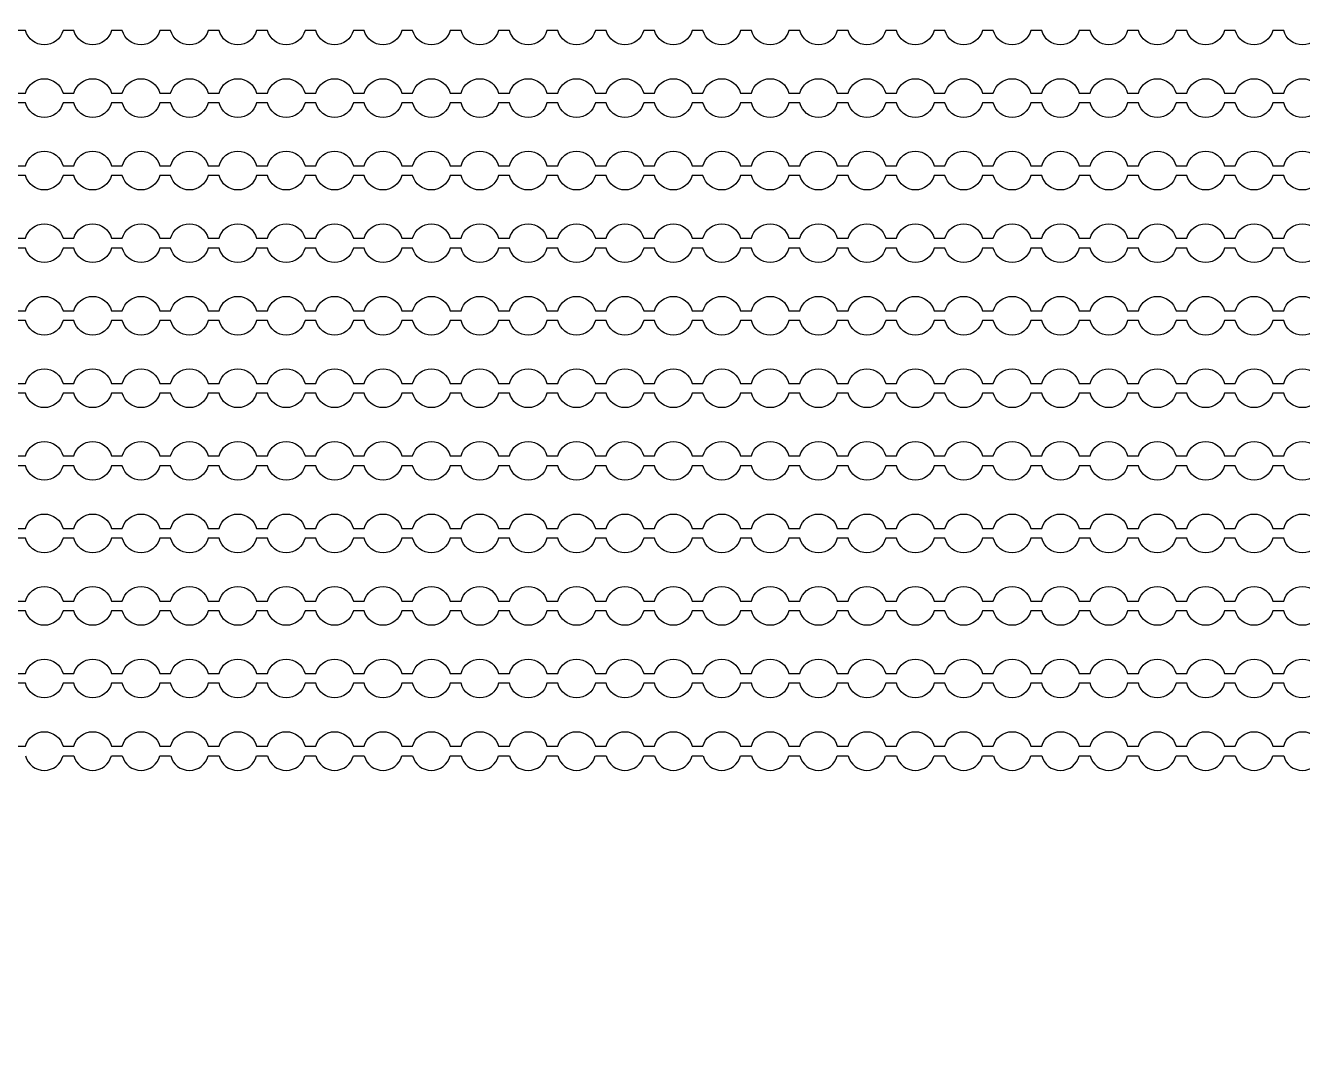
# Model space of a CAD drawing. Extents: x 4056 to 105656, y 4120 to 105720.
# Drawn here: x 65508 to 66827, y 44587 to 45659 of the extents above; entities that cross this region are included whole.
import ezdxf

# ---------------------------------------------------------------- set-up
doc = ezdxf.new("R2010")
doc.units = 13
doc.header["$MEASUREMENT"] = 0
doc.layers.add('Main Layer', color=7, linetype='Continuous', lineweight=0)

msp = doc.modelspace()

# ---------------------------------------------------------------- linework, layer by layer
for p, q in [((65546.5, 44903.9), (65557.7, 44903.9)), ((65596.5, 44903.9), (65607.7, 44903.9)), ((65646.5, 44903.9), (65657.7, 44903.9)), ((65696.5, 44903.9), (65707.7, 44903.9)), ((65746.5, 44903.9), (65757.7, 44903.9)), ((65796.5, 44903.9), (65807.7, 44903.9)), ((65846.5, 44903.9), (65857.7, 44903.9)), ((65896.5, 44903.9), (65907.7, 44903.9)), ((65946.5, 44903.9), (65957.7, 44903.9)), ((65996.5, 44903.9), (66007.7, 44903.9)), ((66046.5, 44903.9), (66057.7, 44903.9)), ((66096.5, 44903.9), (66107.7, 44903.9)), ((66146.5, 44903.9), (66157.7, 44903.9)), ((66196.5, 44903.9), (66207.7, 44903.9)), ((66246.5, 44903.9), (66257.7, 44903.9)), ((66296.5, 44903.9), (66307.7, 44903.9)), ((66346.5, 44903.9), (66357.7, 44903.9)), ((66396.5, 44903.9), (66407.7, 44903.9)), ((66446.5, 44903.9), (66457.7, 44903.9)), ((66496.5, 44903.9), (66507.7, 44903.9)), ((66546.5, 44903.9), (66557.7, 44903.9)), ((66596.5, 44903.9), (66607.7, 44903.9)), ((66646.5, 44903.9), (66657.7, 44903.9)), ((66696.5, 44903.9), (66707.7, 44903.9)), ((66746.5, 44903.9), (66757.7, 44903.9)), ((66796.5, 44903.9), (66807.7, 44903.9))]:
    msp.add_line(p, q)
for points in [[(66846.5, 45653.9, -0.774597), (66807.7, 45653.9), (66796.5, 45653.9, -0.774597), (66757.7, 45653.9), (66746.5, 45653.9, -0.774597), (66707.7, 45653.9), (66696.5, 45653.9, -0.774597), (66657.7, 45653.9), (66646.5, 45653.9, -0.774597), (66607.7, 45653.9), (66596.5, 45653.9, -0.774597), (66557.7, 45653.9), (66546.5, 45653.9, -0.774597), (66507.7, 45653.9), (66496.5, 45653.9, -0.774597), (66457.7, 45653.9), (66446.5, 45653.9, -0.774597), (66407.7, 45653.9), (66396.5, 45653.9, -0.774597), (66357.7, 45653.9), (66346.5, 45653.9, -0.774597), (66307.7, 45653.9), (66296.5, 45653.9, -0.774597), (66257.7, 45653.9), (66246.5, 45653.9, -0.774597), (66207.7, 45653.9), (66196.5, 45653.9, -0.774597), (66157.7, 45653.9), (66146.5, 45653.9, -0.774597), (66107.7, 45653.9), (66096.5, 45653.9, -0.774597), (66057.7, 45653.9), (66046.5, 45653.9, -0.774597), (66007.7, 45653.9), (65996.5, 45653.9, -0.774597), (65957.7, 45653.9), (65946.5, 45653.9, -0.774597), (65907.7, 45653.9), (65896.5, 45653.9, -0.774597), (65857.7, 45653.9), (65846.5, 45653.9, -0.774597), (65807.7, 45653.9), (65796.5, 45653.9, -0.774597), (65757.7, 45653.9), (65746.5, 45653.9, -0.774597), (65707.7, 45653.9), (65696.5, 45653.9, -0.774597), (65657.7, 45653.9), (65646.5, 45653.9, -0.774597), (65607.7, 45653.9), (65596.5, 45653.9, -0.774597), (65557.7, 45653.9), (65546.5, 45653.9, -0.774597), (65507.7, 45653.9), (65496.5, 45653.9, -0.774597)], [(65496.5, 45588.9), (65507.7, 45588.9, -0.774597), (65546.5, 45588.9), (65557.7, 45588.9, -0.774597), (65596.5, 45588.9), (65607.7, 45588.9, -0.774597), (65646.5, 45588.9), (65657.7, 45588.9, -0.774597), (65696.5, 45588.9), (65707.7, 45588.9, -0.774597), (65746.5, 45588.9), (65757.7, 45588.9, -0.774597), (65796.5, 45588.9), (65807.7, 45588.9, -0.774597), (65846.5, 45588.9), (65857.7, 45588.9, -0.774597), (65896.5, 45588.9), (65907.7, 45588.9, -0.774597), (65946.5, 45588.9), (65957.7, 45588.9, -0.774597), (65996.5, 45588.9), (66007.7, 45588.9, -0.774597), (66046.5, 45588.9), (66057.7, 45588.9, -0.774597), (66096.5, 45588.9), (66107.7, 45588.9, -0.774597), (66146.5, 45588.9), (66157.7, 45588.9, -0.774597), (66196.5, 45588.9), (66207.7, 45588.9, -0.774597), (66246.5, 45588.9), (66257.7, 45588.9, -0.774597), (66296.5, 45588.9), (66307.7, 45588.9, -0.774597), (66346.5, 45588.9), (66357.7, 45588.9, -0.774597), (66396.5, 45588.9), (66407.7, 45588.9, -0.774597), (66446.5, 45588.9), (66457.7, 45588.9, -0.774597), (66496.5, 45588.9), (66507.7, 45588.9, -0.774597), (66546.5, 45588.9), (66557.7, 45588.9, -0.774597), (66596.5, 45588.9), (66607.7, 45588.9, -0.774597), (66646.5, 45588.9), (66657.7, 45588.9, -0.774597), (66696.5, 45588.9), (66707.7, 45588.9, -0.774597), (66746.5, 45588.9), (66757.7, 45588.9, -0.774597), (66796.5, 45588.9), (66807.7, 45588.9, -0.774597), (66846.5, 45588.9)], [(66846.5, 45578.9, -0.774597), (66807.7, 45578.9), (66796.5, 45578.9, -0.774597), (66757.7, 45578.9), (66746.5, 45578.9, -0.774597), (66707.7, 45578.9), (66696.5, 45578.9, -0.774597), (66657.7, 45578.9), (66646.5, 45578.9, -0.774597), (66607.7, 45578.9), (66596.5, 45578.9, -0.774597), (66557.7, 45578.9), (66546.5, 45578.9, -0.774597), (66507.7, 45578.9), (66496.5, 45578.9, -0.774597), (66457.7, 45578.9), (66446.5, 45578.9, -0.774597), (66407.7, 45578.9), (66396.5, 45578.9, -0.774597), (66357.7, 45578.9), (66346.5, 45578.9, -0.774597), (66307.7, 45578.9), (66296.5, 45578.9, -0.774597), (66257.7, 45578.9), (66246.5, 45578.9, -0.774597), (66207.7, 45578.9), (66196.5, 45578.9, -0.774597), (66157.7, 45578.9), (66146.5, 45578.9, -0.774597), (66107.7, 45578.9), (66096.5, 45578.9, -0.774597), (66057.7, 45578.9), (66046.5, 45578.9, -0.774597), (66007.7, 45578.9), (65996.5, 45578.9, -0.774597), (65957.7, 45578.9), (65946.5, 45578.9, -0.774597), (65907.7, 45578.9), (65896.5, 45578.9, -0.774597), (65857.7, 45578.9), (65846.5, 45578.9, -0.774597), (65807.7, 45578.9), (65796.5, 45578.9, -0.774597), (65757.7, 45578.9), (65746.5, 45578.9, -0.774597), (65707.7, 45578.9), (65696.5, 45578.9, -0.774597), (65657.7, 45578.9), (65646.5, 45578.9, -0.774597), (65607.7, 45578.9), (65596.5, 45578.9, -0.774597), (65557.7, 45578.9), (65546.5, 45578.9, -0.774597), (65507.7, 45578.9), (65496.5, 45578.9, -0.774597)], [(65496.5, 45513.9), (65507.7, 45513.9, -0.774597), (65546.5, 45513.9), (65557.7, 45513.9, -0.774597), (65596.5, 45513.9), (65607.7, 45513.9, -0.774597), (65646.5, 45513.9), (65657.7, 45513.9, -0.774597), (65696.5, 45513.9), (65707.7, 45513.9, -0.774597), (65746.5, 45513.9), (65757.7, 45513.9, -0.774597), (65796.5, 45513.9), (65807.7, 45513.9, -0.774597), (65846.5, 45513.9), (65857.7, 45513.9, -0.774597), (65896.5, 45513.9), (65907.7, 45513.9, -0.774597), (65946.5, 45513.9), (65957.7, 45513.9, -0.774597), (65996.5, 45513.9), (66007.7, 45513.9, -0.774597), (66046.5, 45513.9), (66057.7, 45513.9, -0.774597), (66096.5, 45513.9), (66107.7, 45513.9, -0.774597), (66146.5, 45513.9), (66157.7, 45513.9, -0.774597), (66196.5, 45513.9), (66207.7, 45513.9, -0.774597), (66246.5, 45513.9), (66257.7, 45513.9, -0.774597), (66296.5, 45513.9), (66307.7, 45513.9, -0.774597), (66346.5, 45513.9), (66357.7, 45513.9, -0.774597), (66396.5, 45513.9), (66407.7, 45513.9, -0.774597), (66446.5, 45513.9), (66457.7, 45513.9, -0.774597), (66496.5, 45513.9), (66507.7, 45513.9, -0.774597), (66546.5, 45513.9), (66557.7, 45513.9, -0.774597), (66596.5, 45513.9), (66607.7, 45513.9, -0.774597), (66646.5, 45513.9), (66657.7, 45513.9, -0.774597), (66696.5, 45513.9), (66707.7, 45513.9, -0.774597), (66746.5, 45513.9), (66757.7, 45513.9, -0.774597), (66796.5, 45513.9), (66807.7, 45513.9, -0.774597), (66846.5, 45513.9)], [(66846.5, 45503.9, -0.774597), (66807.7, 45503.9), (66796.5, 45503.9, -0.774597), (66757.7, 45503.9), (66746.5, 45503.9, -0.774597), (66707.7, 45503.9), (66696.5, 45503.9, -0.774597), (66657.7, 45503.9), (66646.5, 45503.9, -0.774597), (66607.7, 45503.9), (66596.5, 45503.9, -0.774597), (66557.7, 45503.9), (66546.5, 45503.9, -0.774597), (66507.7, 45503.9), (66496.5, 45503.9, -0.774597), (66457.7, 45503.9), (66446.5, 45503.9, -0.774597), (66407.7, 45503.9), (66396.5, 45503.9, -0.774597), (66357.7, 45503.9), (66346.5, 45503.9, -0.774597), (66307.7, 45503.9), (66296.5, 45503.9, -0.774597), (66257.7, 45503.9), (66246.5, 45503.9, -0.774597), (66207.7, 45503.9), (66196.5, 45503.9, -0.774597), (66157.7, 45503.9), (66146.5, 45503.9, -0.774597), (66107.7, 45503.9), (66096.5, 45503.9, -0.774597), (66057.7, 45503.9), (66046.5, 45503.9, -0.774597), (66007.7, 45503.9), (65996.5, 45503.9, -0.774597), (65957.7, 45503.9), (65946.5, 45503.9, -0.774597), (65907.7, 45503.9), (65896.5, 45503.9, -0.774597), (65857.7, 45503.9), (65846.5, 45503.9, -0.774597), (65807.7, 45503.9), (65796.5, 45503.9, -0.774597), (65757.7, 45503.9), (65746.5, 45503.9, -0.774597), (65707.7, 45503.9), (65696.5, 45503.9, -0.774597), (65657.7, 45503.9), (65646.5, 45503.9, -0.774597), (65607.7, 45503.9), (65596.5, 45503.9, -0.774597), (65557.7, 45503.9), (65546.5, 45503.9, -0.774597), (65507.7, 45503.9), (65496.5, 45503.9, -0.774597)], [(65496.5, 45438.9), (65507.7, 45438.9, -0.774597), (65546.5, 45438.9), (65557.7, 45438.9, -0.774597), (65596.5, 45438.9), (65607.7, 45438.9, -0.774597), (65646.5, 45438.9), (65657.7, 45438.9, -0.774597), (65696.5, 45438.9), (65707.7, 45438.9, -0.774597), (65746.5, 45438.9), (65757.7, 45438.9, -0.774597), (65796.5, 45438.9), (65807.7, 45438.9, -0.774597), (65846.5, 45438.9), (65857.7, 45438.9, -0.774597), (65896.5, 45438.9), (65907.7, 45438.9, -0.774597), (65946.5, 45438.9), (65957.7, 45438.9, -0.774597), (65996.5, 45438.9), (66007.7, 45438.9, -0.774597), (66046.5, 45438.9), (66057.7, 45438.9, -0.774597), (66096.5, 45438.9), (66107.7, 45438.9, -0.774597), (66146.5, 45438.9), (66157.7, 45438.9, -0.774597), (66196.5, 45438.9), (66207.7, 45438.9, -0.774597), (66246.5, 45438.9), (66257.7, 45438.9, -0.774597), (66296.5, 45438.9), (66307.7, 45438.9, -0.774597), (66346.5, 45438.9), (66357.7, 45438.9, -0.774597), (66396.5, 45438.9), (66407.7, 45438.9, -0.774597), (66446.5, 45438.9), (66457.7, 45438.9, -0.774597), (66496.5, 45438.9), (66507.7, 45438.9, -0.774597), (66546.5, 45438.9), (66557.7, 45438.9, -0.774597), (66596.5, 45438.9), (66607.7, 45438.9, -0.774597), (66646.5, 45438.9), (66657.7, 45438.9, -0.774597), (66696.5, 45438.9), (66707.7, 45438.9, -0.774597), (66746.5, 45438.9), (66757.7, 45438.9, -0.774597), (66796.5, 45438.9), (66807.7, 45438.9, -0.774597), (66846.5, 45438.9)], [(66846.5, 45428.9, -0.774597), (66807.7, 45428.9), (66796.5, 45428.9, -0.774597), (66757.7, 45428.9), (66746.5, 45428.9, -0.774597), (66707.7, 45428.9), (66696.5, 45428.9, -0.774597), (66657.7, 45428.9), (66646.5, 45428.9, -0.774597), (66607.7, 45428.9), (66596.5, 45428.9, -0.774597), (66557.7, 45428.9), (66546.5, 45428.9, -0.774597), (66507.7, 45428.9), (66496.5, 45428.9, -0.774597), (66457.7, 45428.9), (66446.5, 45428.9, -0.774597), (66407.7, 45428.9), (66396.5, 45428.9, -0.774597), (66357.7, 45428.9), (66346.5, 45428.9, -0.774597), (66307.7, 45428.9), (66296.5, 45428.9, -0.774597), (66257.7, 45428.9), (66246.5, 45428.9, -0.774597), (66207.7, 45428.9), (66196.5, 45428.9, -0.774597), (66157.7, 45428.9), (66146.5, 45428.9, -0.774597), (66107.7, 45428.9), (66096.5, 45428.9, -0.774597), (66057.7, 45428.9), (66046.5, 45428.9, -0.774597), (66007.7, 45428.9), (65996.5, 45428.9, -0.774597), (65957.7, 45428.9), (65946.5, 45428.9, -0.774597), (65907.7, 45428.9), (65896.5, 45428.9, -0.774597), (65857.7, 45428.9), (65846.5, 45428.9, -0.774597), (65807.7, 45428.9), (65796.5, 45428.9, -0.774597), (65757.7, 45428.9), (65746.5, 45428.9, -0.774597), (65707.7, 45428.9), (65696.5, 45428.9, -0.774597), (65657.7, 45428.9), (65646.5, 45428.9, -0.774597), (65607.7, 45428.9), (65596.5, 45428.9, -0.774597), (65557.7, 45428.9), (65546.5, 45428.9, -0.774597), (65507.7, 45428.9), (65496.5, 45428.9, -0.774597)], [(65496.5, 45363.9), (65507.7, 45363.9, -0.774597), (65546.5, 45363.9), (65557.7, 45363.9, -0.774597), (65596.5, 45363.9), (65607.7, 45363.9, -0.774597), (65646.5, 45363.9), (65657.7, 45363.9, -0.774597), (65696.5, 45363.9), (65707.7, 45363.9, -0.774597), (65746.5, 45363.9), (65757.7, 45363.9, -0.774597), (65796.5, 45363.9), (65807.7, 45363.9, -0.774597), (65846.5, 45363.9), (65857.7, 45363.9, -0.774597), (65896.5, 45363.9), (65907.7, 45363.9, -0.774597), (65946.5, 45363.9), (65957.7, 45363.9, -0.774597), (65996.5, 45363.9), (66007.7, 45363.9, -0.774597), (66046.5, 45363.9), (66057.7, 45363.9, -0.774597), (66096.5, 45363.9), (66107.7, 45363.9, -0.774597), (66146.5, 45363.9), (66157.7, 45363.9, -0.774597), (66196.5, 45363.9), (66207.7, 45363.9, -0.774597), (66246.5, 45363.9), (66257.7, 45363.9, -0.774597), (66296.5, 45363.9), (66307.7, 45363.9, -0.774597), (66346.5, 45363.9), (66357.7, 45363.9, -0.774597), (66396.5, 45363.9), (66407.7, 45363.9, -0.774597), (66446.5, 45363.9), (66457.7, 45363.9, -0.774597), (66496.5, 45363.9), (66507.7, 45363.9, -0.774597), (66546.5, 45363.9), (66557.7, 45363.9, -0.774597), (66596.5, 45363.9), (66607.7, 45363.9, -0.774597), (66646.5, 45363.9), (66657.7, 45363.9, -0.774597), (66696.5, 45363.9), (66707.7, 45363.9, -0.774597), (66746.5, 45363.9), (66757.7, 45363.9, -0.774597), (66796.5, 45363.9), (66807.7, 45363.9, -0.774597), (66846.5, 45363.9)], [(66846.5, 45353.9, -0.774597), (66807.7, 45353.9), (66796.5, 45353.9, -0.774597), (66757.7, 45353.9), (66746.5, 45353.9, -0.774597), (66707.7, 45353.9), (66696.5, 45353.9, -0.774597), (66657.7, 45353.9), (66646.5, 45353.9, -0.774597), (66607.7, 45353.9), (66596.5, 45353.9, -0.774597), (66557.7, 45353.9), (66546.5, 45353.9, -0.774597), (66507.7, 45353.9), (66496.5, 45353.9, -0.774597), (66457.7, 45353.9), (66446.5, 45353.9, -0.774597), (66407.7, 45353.9), (66396.5, 45353.9, -0.774597), (66357.7, 45353.9), (66346.5, 45353.9, -0.774597), (66307.7, 45353.9), (66296.5, 45353.9, -0.774597), (66257.7, 45353.9), (66246.5, 45353.9, -0.774597), (66207.7, 45353.9), (66196.5, 45353.9, -0.774597), (66157.7, 45353.9), (66146.5, 45353.9, -0.774597), (66107.7, 45353.9), (66096.5, 45353.9, -0.774597), (66057.7, 45353.9), (66046.5, 45353.9, -0.774597), (66007.7, 45353.9), (65996.5, 45353.9, -0.774597), (65957.7, 45353.9), (65946.5, 45353.9, -0.774597), (65907.7, 45353.9), (65896.5, 45353.9, -0.774597), (65857.7, 45353.9), (65846.5, 45353.9, -0.774597), (65807.7, 45353.9), (65796.5, 45353.9, -0.774597), (65757.7, 45353.9), (65746.5, 45353.9, -0.774597), (65707.7, 45353.9), (65696.5, 45353.9, -0.774597), (65657.7, 45353.9), (65646.5, 45353.9, -0.774597), (65607.7, 45353.9), (65596.5, 45353.9, -0.774597), (65557.7, 45353.9), (65546.5, 45353.9, -0.774597), (65507.7, 45353.9), (65496.5, 45353.9, -0.774597)], [(65496.5, 45288.9), (65507.7, 45288.9, -0.774597), (65546.5, 45288.9), (65557.7, 45288.9, -0.774597), (65596.5, 45288.9), (65607.7, 45288.9, -0.774597), (65646.5, 45288.9), (65657.7, 45288.9, -0.774597), (65696.5, 45288.9), (65707.7, 45288.9, -0.774597), (65746.5, 45288.9), (65757.7, 45288.9, -0.774597), (65796.5, 45288.9), (65807.7, 45288.9, -0.774597), (65846.5, 45288.9), (65857.7, 45288.9, -0.774597), (65896.5, 45288.9), (65907.7, 45288.9, -0.774597), (65946.5, 45288.9), (65957.7, 45288.9, -0.774597), (65996.5, 45288.9), (66007.7, 45288.9, -0.774597), (66046.5, 45288.9), (66057.7, 45288.9, -0.774597), (66096.5, 45288.9), (66107.7, 45288.9, -0.774597), (66146.5, 45288.9), (66157.7, 45288.9, -0.774597), (66196.5, 45288.9), (66207.7, 45288.9, -0.774597), (66246.5, 45288.9), (66257.7, 45288.9, -0.774597), (66296.5, 45288.9), (66307.7, 45288.9, -0.774597), (66346.5, 45288.9), (66357.7, 45288.9, -0.774597), (66396.5, 45288.9), (66407.7, 45288.9, -0.774597), (66446.5, 45288.9), (66457.7, 45288.9, -0.774597), (66496.5, 45288.9), (66507.7, 45288.9, -0.774597), (66546.5, 45288.9), (66557.7, 45288.9, -0.774597), (66596.5, 45288.9), (66607.7, 45288.9, -0.774597), (66646.5, 45288.9), (66657.7, 45288.9, -0.774597), (66696.5, 45288.9), (66707.7, 45288.9, -0.774597), (66746.5, 45288.9), (66757.7, 45288.9, -0.774597), (66796.5, 45288.9), (66807.7, 45288.9, -0.774597), (66846.5, 45288.9)], [(66846.5, 45278.9, -0.774597), (66807.7, 45278.9), (66796.5, 45278.9, -0.774597), (66757.7, 45278.9), (66746.5, 45278.9, -0.774597), (66707.7, 45278.9), (66696.5, 45278.9, -0.774597), (66657.7, 45278.9), (66646.5, 45278.9, -0.774597), (66607.7, 45278.9), (66596.5, 45278.9, -0.774597), (66557.7, 45278.9), (66546.5, 45278.9, -0.774597), (66507.7, 45278.9), (66496.5, 45278.9, -0.774597), (66457.7, 45278.9), (66446.5, 45278.9, -0.774597), (66407.7, 45278.9), (66396.5, 45278.9, -0.774597), (66357.7, 45278.9), (66346.5, 45278.9, -0.774597), (66307.7, 45278.9), (66296.5, 45278.9, -0.774597), (66257.7, 45278.9), (66246.5, 45278.9, -0.774597), (66207.7, 45278.9), (66196.5, 45278.9, -0.774597), (66157.7, 45278.9), (66146.5, 45278.9, -0.774597), (66107.7, 45278.9), (66096.5, 45278.9, -0.774597), (66057.7, 45278.9), (66046.5, 45278.9, -0.774597), (66007.7, 45278.9), (65996.5, 45278.9, -0.774597), (65957.7, 45278.9), (65946.5, 45278.9, -0.774597), (65907.7, 45278.9), (65896.5, 45278.9, -0.774597), (65857.7, 45278.9), (65846.5, 45278.9, -0.774597), (65807.7, 45278.9), (65796.5, 45278.9, -0.774597), (65757.7, 45278.9), (65746.5, 45278.9, -0.774597), (65707.7, 45278.9), (65696.5, 45278.9, -0.774597), (65657.7, 45278.9), (65646.5, 45278.9, -0.774597), (65607.7, 45278.9), (65596.5, 45278.9, -0.774597), (65557.7, 45278.9), (65546.5, 45278.9, -0.774597), (65507.7, 45278.9), (65496.5, 45278.9, -0.774597)], [(65496.5, 45213.9), (65507.7, 45213.9, -0.774597), (65546.5, 45213.9), (65557.7, 45213.9, -0.774597), (65596.5, 45213.9), (65607.7, 45213.9, -0.774597), (65646.5, 45213.9), (65657.7, 45213.9, -0.774597), (65696.5, 45213.9), (65707.7, 45213.9, -0.774597), (65746.5, 45213.9), (65757.7, 45213.9, -0.774597), (65796.5, 45213.9), (65807.7, 45213.9, -0.774597), (65846.5, 45213.9), (65857.7, 45213.9, -0.774597), (65896.5, 45213.9), (65907.7, 45213.9, -0.774597), (65946.5, 45213.9), (65957.7, 45213.9, -0.774597), (65996.5, 45213.9), (66007.7, 45213.9, -0.774597), (66046.5, 45213.9), (66057.7, 45213.9, -0.774597), (66096.5, 45213.9), (66107.7, 45213.9, -0.774597), (66146.5, 45213.9), (66157.7, 45213.9, -0.774597), (66196.5, 45213.9), (66207.7, 45213.9, -0.774597), (66246.5, 45213.9), (66257.7, 45213.9, -0.774597), (66296.5, 45213.9), (66307.7, 45213.9, -0.774597), (66346.5, 45213.9), (66357.7, 45213.9, -0.774597), (66396.5, 45213.9), (66407.7, 45213.9, -0.774597), (66446.5, 45213.9), (66457.7, 45213.9, -0.774597), (66496.5, 45213.9), (66507.7, 45213.9, -0.774597), (66546.5, 45213.9), (66557.7, 45213.9, -0.774597), (66596.5, 45213.9), (66607.7, 45213.9, -0.774597), (66646.5, 45213.9), (66657.7, 45213.9, -0.774597), (66696.5, 45213.9), (66707.7, 45213.9, -0.774597), (66746.5, 45213.9), (66757.7, 45213.9, -0.774597), (66796.5, 45213.9), (66807.7, 45213.9, -0.774597), (66846.5, 45213.9)], [(66846.5, 45203.9, -0.774597), (66807.7, 45203.9), (66796.5, 45203.9, -0.774597), (66757.7, 45203.9), (66746.5, 45203.9, -0.774597), (66707.7, 45203.9), (66696.5, 45203.9, -0.774597), (66657.7, 45203.9), (66646.5, 45203.9, -0.774597), (66607.7, 45203.9), (66596.5, 45203.9, -0.774597), (66557.7, 45203.9), (66546.5, 45203.9, -0.774597), (66507.7, 45203.9), (66496.5, 45203.9, -0.774597), (66457.7, 45203.9), (66446.5, 45203.9, -0.774597), (66407.7, 45203.9), (66396.5, 45203.9, -0.774597), (66357.7, 45203.9), (66346.5, 45203.9, -0.774597), (66307.7, 45203.9), (66296.5, 45203.9, -0.774597), (66257.7, 45203.9), (66246.5, 45203.9, -0.774597), (66207.7, 45203.9), (66196.5, 45203.9, -0.774597), (66157.7, 45203.9), (66146.5, 45203.9, -0.774597), (66107.7, 45203.9), (66096.5, 45203.9, -0.774597), (66057.7, 45203.9), (66046.5, 45203.9, -0.774597), (66007.7, 45203.9), (65996.5, 45203.9, -0.774597), (65957.7, 45203.9), (65946.5, 45203.9, -0.774597), (65907.7, 45203.9), (65896.5, 45203.9, -0.774597), (65857.7, 45203.9), (65846.5, 45203.9, -0.774597), (65807.7, 45203.9), (65796.5, 45203.9, -0.774597), (65757.7, 45203.9), (65746.5, 45203.9, -0.774597), (65707.7, 45203.9), (65696.5, 45203.9, -0.774597), (65657.7, 45203.9), (65646.5, 45203.9, -0.774597), (65607.7, 45203.9), (65596.5, 45203.9, -0.774597), (65557.7, 45203.9), (65546.5, 45203.9, -0.774597), (65507.7, 45203.9), (65496.5, 45203.9, -0.774597)], [(65496.5, 45138.9), (65507.7, 45138.9, -0.774597), (65546.5, 45138.9), (65557.7, 45138.9, -0.774597), (65596.5, 45138.9), (65607.7, 45138.9, -0.774597), (65646.5, 45138.9), (65657.7, 45138.9, -0.774597), (65696.5, 45138.9), (65707.7, 45138.9, -0.774597), (65746.5, 45138.9), (65757.7, 45138.9, -0.774597), (65796.5, 45138.9), (65807.7, 45138.9, -0.774597), (65846.5, 45138.9), (65857.7, 45138.9, -0.774597), (65896.5, 45138.9), (65907.7, 45138.9, -0.774597), (65946.5, 45138.9), (65957.7, 45138.9, -0.774597), (65996.5, 45138.9), (66007.7, 45138.9, -0.774597), (66046.5, 45138.9), (66057.7, 45138.9, -0.774597), (66096.5, 45138.9), (66107.7, 45138.9, -0.774597), (66146.5, 45138.9), (66157.7, 45138.9, -0.774597), (66196.5, 45138.9), (66207.7, 45138.9, -0.774597), (66246.5, 45138.9), (66257.7, 45138.9, -0.774597), (66296.5, 45138.9), (66307.7, 45138.9, -0.774597), (66346.5, 45138.9), (66357.7, 45138.9, -0.774597), (66396.5, 45138.9), (66407.7, 45138.9, -0.774597), (66446.5, 45138.9), (66457.7, 45138.9, -0.774597), (66496.5, 45138.9), (66507.7, 45138.9, -0.774597), (66546.5, 45138.9), (66557.7, 45138.9, -0.774597), (66596.5, 45138.9), (66607.7, 45138.9, -0.774597), (66646.5, 45138.9), (66657.7, 45138.9, -0.774597), (66696.5, 45138.9), (66707.7, 45138.9, -0.774597), (66746.5, 45138.9), (66757.7, 45138.9, -0.774597), (66796.5, 45138.9), (66807.7, 45138.9, -0.774597), (66846.5, 45138.9)], [(66846.5, 45128.9, -0.774597), (66807.7, 45128.9), (66796.5, 45128.9, -0.774597), (66757.7, 45128.9), (66746.5, 45128.9, -0.774597), (66707.7, 45128.9), (66696.5, 45128.9, -0.774597), (66657.7, 45128.9), (66646.5, 45128.9, -0.774597), (66607.7, 45128.9), (66596.5, 45128.9, -0.774597), (66557.7, 45128.9), (66546.5, 45128.9, -0.774597), (66507.7, 45128.9), (66496.5, 45128.9, -0.774597), (66457.7, 45128.9), (66446.5, 45128.9, -0.774597), (66407.7, 45128.9), (66396.5, 45128.9, -0.774597), (66357.7, 45128.9), (66346.5, 45128.9, -0.774597), (66307.7, 45128.9), (66296.5, 45128.9, -0.774597), (66257.7, 45128.9), (66246.5, 45128.9, -0.774597), (66207.7, 45128.9), (66196.5, 45128.9, -0.774597), (66157.7, 45128.9), (66146.5, 45128.9, -0.774597), (66107.7, 45128.9), (66096.5, 45128.9, -0.774597), (66057.7, 45128.9), (66046.5, 45128.9, -0.774597), (66007.7, 45128.9), (65996.5, 45128.9, -0.774597), (65957.7, 45128.9), (65946.5, 45128.9, -0.774597), (65907.7, 45128.9), (65896.5, 45128.9, -0.774597), (65857.7, 45128.9), (65846.5, 45128.9, -0.774597), (65807.7, 45128.9), (65796.5, 45128.9, -0.774597), (65757.7, 45128.9), (65746.5, 45128.9, -0.774597), (65707.7, 45128.9), (65696.5, 45128.9, -0.774597), (65657.7, 45128.9), (65646.5, 45128.9, -0.774597), (65607.7, 45128.9), (65596.5, 45128.9, -0.774597), (65557.7, 45128.9), (65546.5, 45128.9, -0.774597), (65507.7, 45128.9), (65496.5, 45128.9, -0.774597)], [(65496.5, 45063.9), (65507.7, 45063.9, -0.774597), (65546.5, 45063.9), (65557.7, 45063.9, -0.774597), (65596.5, 45063.9), (65607.7, 45063.9, -0.774597), (65646.5, 45063.9), (65657.7, 45063.9, -0.774597), (65696.5, 45063.9), (65707.7, 45063.9, -0.774597), (65746.5, 45063.9), (65757.7, 45063.9, -0.774597), (65796.5, 45063.9), (65807.7, 45063.9, -0.774597), (65846.5, 45063.9), (65857.7, 45063.9, -0.774597), (65896.5, 45063.9), (65907.7, 45063.9, -0.774597), (65946.5, 45063.9), (65957.7, 45063.9, -0.774597), (65996.5, 45063.9), (66007.7, 45063.9, -0.774597), (66046.5, 45063.9), (66057.7, 45063.9, -0.774597), (66096.5, 45063.9), (66107.7, 45063.9, -0.774597), (66146.5, 45063.9), (66157.7, 45063.9, -0.774597), (66196.5, 45063.9), (66207.7, 45063.9, -0.774597), (66246.5, 45063.9), (66257.7, 45063.9, -0.774597), (66296.5, 45063.9), (66307.7, 45063.9, -0.774597), (66346.5, 45063.9), (66357.7, 45063.9, -0.774597), (66396.5, 45063.9), (66407.7, 45063.9, -0.774597), (66446.5, 45063.9), (66457.7, 45063.9, -0.774597), (66496.5, 45063.9), (66507.7, 45063.9, -0.774597), (66546.5, 45063.9), (66557.7, 45063.9, -0.774597), (66596.5, 45063.9), (66607.7, 45063.9, -0.774597), (66646.5, 45063.9), (66657.7, 45063.9, -0.774597), (66696.5, 45063.9), (66707.7, 45063.9, -0.774597), (66746.5, 45063.9), (66757.7, 45063.9, -0.774597), (66796.5, 45063.9), (66807.7, 45063.9, -0.774597), (66846.5, 45063.9)], [(66846.5, 45053.9, -0.774597), (66807.7, 45053.9), (66796.5, 45053.9, -0.774597), (66757.7, 45053.9), (66746.5, 45053.9, -0.774597), (66707.7, 45053.9), (66696.5, 45053.9, -0.774597), (66657.7, 45053.9), (66646.5, 45053.9, -0.774597), (66607.7, 45053.9), (66596.5, 45053.9, -0.774597), (66557.7, 45053.9), (66546.5, 45053.9, -0.774597), (66507.7, 45053.9), (66496.5, 45053.9, -0.774597), (66457.7, 45053.9), (66446.5, 45053.9, -0.774597), (66407.7, 45053.9), (66396.5, 45053.9, -0.774597), (66357.7, 45053.9), (66346.5, 45053.9, -0.774597), (66307.7, 45053.9), (66296.5, 45053.9, -0.774597), (66257.7, 45053.9), (66246.5, 45053.9, -0.774597), (66207.7, 45053.9), (66196.5, 45053.9, -0.774597), (66157.7, 45053.9), (66146.5, 45053.9, -0.774597), (66107.7, 45053.9), (66096.5, 45053.9, -0.774597), (66057.7, 45053.9), (66046.5, 45053.9, -0.774597), (66007.7, 45053.9), (65996.5, 45053.9, -0.774597), (65957.7, 45053.9), (65946.5, 45053.9, -0.774597), (65907.7, 45053.9), (65896.5, 45053.9, -0.774597), (65857.7, 45053.9), (65846.5, 45053.9, -0.774597), (65807.7, 45053.9), (65796.5, 45053.9, -0.774597), (65757.7, 45053.9), (65746.5, 45053.9, -0.774597), (65707.7, 45053.9), (65696.5, 45053.9, -0.774597), (65657.7, 45053.9), (65646.5, 45053.9, -0.774597), (65607.7, 45053.9), (65596.5, 45053.9, -0.774597), (65557.7, 45053.9), (65546.5, 45053.9, -0.774597), (65507.7, 45053.9), (65496.5, 45053.9, -0.774597)], [(65496.5, 44988.9), (65507.7, 44988.9, -0.774597), (65546.5, 44988.9), (65557.7, 44988.9, -0.774597), (65596.5, 44988.9), (65607.7, 44988.9, -0.774597), (65646.5, 44988.9), (65657.7, 44988.9, -0.774597), (65696.5, 44988.9), (65707.7, 44988.9, -0.774597), (65746.5, 44988.9), (65757.7, 44988.9, -0.774597), (65796.5, 44988.9), (65807.7, 44988.9, -0.774597), (65846.5, 44988.9), (65857.7, 44988.9, -0.774597), (65896.5, 44988.9), (65907.7, 44988.9, -0.774597), (65946.5, 44988.9), (65957.7, 44988.9, -0.774597), (65996.5, 44988.9), (66007.7, 44988.9, -0.774597), (66046.5, 44988.9), (66057.7, 44988.9, -0.774597), (66096.5, 44988.9), (66107.7, 44988.9, -0.774597), (66146.5, 44988.9), (66157.7, 44988.9, -0.774597), (66196.5, 44988.9), (66207.7, 44988.9, -0.774597), (66246.5, 44988.9), (66257.7, 44988.9, -0.774597), (66296.5, 44988.9), (66307.7, 44988.9, -0.774597), (66346.5, 44988.9), (66357.7, 44988.9, -0.774597), (66396.5, 44988.9), (66407.7, 44988.9, -0.774597), (66446.5, 44988.9), (66457.7, 44988.9, -0.774597), (66496.5, 44988.9), (66507.7, 44988.9, -0.774597), (66546.5, 44988.9), (66557.7, 44988.9, -0.774597), (66596.5, 44988.9), (66607.7, 44988.9, -0.774597), (66646.5, 44988.9), (66657.7, 44988.9, -0.774597), (66696.5, 44988.9), (66707.7, 44988.9, -0.774597), (66746.5, 44988.9), (66757.7, 44988.9, -0.774597), (66796.5, 44988.9), (66807.7, 44988.9, -0.774597), (66846.5, 44988.9)], [(66846.5, 44978.9, -0.774597), (66807.7, 44978.9), (66796.5, 44978.9, -0.774597), (66757.7, 44978.9), (66746.5, 44978.9, -0.774597), (66707.7, 44978.9), (66696.5, 44978.9, -0.774597), (66657.7, 44978.9), (66646.5, 44978.9, -0.774597), (66607.7, 44978.9), (66596.5, 44978.9, -0.774597), (66557.7, 44978.9), (66546.5, 44978.9, -0.774597), (66507.7, 44978.9), (66496.5, 44978.9, -0.774597), (66457.7, 44978.9), (66446.5, 44978.9, -0.774597), (66407.7, 44978.9), (66396.5, 44978.9, -0.774597), (66357.7, 44978.9), (66346.5, 44978.9, -0.774597), (66307.7, 44978.9), (66296.5, 44978.9, -0.774597), (66257.7, 44978.9), (66246.5, 44978.9, -0.774597), (66207.7, 44978.9), (66196.5, 44978.9, -0.774597), (66157.7, 44978.9), (66146.5, 44978.9, -0.774597), (66107.7, 44978.9), (66096.5, 44978.9, -0.774597), (66057.7, 44978.9), (66046.5, 44978.9, -0.774597), (66007.7, 44978.9), (65996.5, 44978.9, -0.774597), (65957.7, 44978.9), (65946.5, 44978.9, -0.774597), (65907.7, 44978.9), (65896.5, 44978.9, -0.774597), (65857.7, 44978.9), (65846.5, 44978.9, -0.774597), (65807.7, 44978.9), (65796.5, 44978.9, -0.774597), (65757.7, 44978.9), (65746.5, 44978.9, -0.774597), (65707.7, 44978.9), (65696.5, 44978.9, -0.774597), (65657.7, 44978.9), (65646.5, 44978.9, -0.774597), (65607.7, 44978.9), (65596.5, 44978.9, -0.774597), (65557.7, 44978.9), (65546.5, 44978.9, -0.774597), (65507.7, 44978.9), (65496.5, 44978.9, -0.774597)], [(65496.5, 44913.9), (65507.7, 44913.9, -0.774597), (65546.5, 44913.9), (65557.7, 44913.9, -0.774597), (65596.5, 44913.9), (65607.7, 44913.9, -0.774597), (65646.5, 44913.9), (65657.7, 44913.9, -0.774597), (65696.5, 44913.9), (65707.7, 44913.9, -0.774597), (65746.5, 44913.9), (65757.7, 44913.9, -0.774597), (65796.5, 44913.9), (65807.7, 44913.9, -0.774597), (65846.5, 44913.9), (65857.7, 44913.9, -0.774597), (65896.5, 44913.9), (65907.7, 44913.9, -0.774597), (65946.5, 44913.9), (65957.7, 44913.9, -0.774597), (65996.5, 44913.9), (66007.7, 44913.9, -0.774597), (66046.5, 44913.9), (66057.7, 44913.9, -0.774597), (66096.5, 44913.9), (66107.7, 44913.9, -0.774597), (66146.5, 44913.9), (66157.7, 44913.9, -0.774597), (66196.5, 44913.9), (66207.7, 44913.9, -0.774597), (66246.5, 44913.9), (66257.7, 44913.9, -0.774597), (66296.5, 44913.9), (66307.7, 44913.9, -0.774597), (66346.5, 44913.9), (66357.7, 44913.9, -0.774597), (66396.5, 44913.9), (66407.7, 44913.9, -0.774597), (66446.5, 44913.9), (66457.7, 44913.9, -0.774597), (66496.5, 44913.9), (66507.7, 44913.9, -0.774597), (66546.5, 44913.9), (66557.7, 44913.9, -0.774597), (66596.5, 44913.9), (66607.7, 44913.9, -0.774597), (66646.5, 44913.9), (66657.7, 44913.9, -0.774597), (66696.5, 44913.9), (66707.7, 44913.9, -0.774597), (66746.5, 44913.9), (66757.7, 44913.9, -0.774597), (66796.5, 44913.9), (66807.7, 44913.9, -0.774597), (66846.5, 44913.9)]]:
    msp.add_lwpolyline(points, format="xyb")
for centre in [(65527.1, 44908.9), (65577.1, 44908.9), (65627.1, 44908.9), (65677.1, 44908.9), (65727.1, 44908.9), (65777.1, 44908.9), (65827.1, 44908.9), (65877.1, 44908.9), (65927.1, 44908.9), (65977.1, 44908.9), (66027.1, 44908.9), (66077.1, 44908.9), (66127.1, 44908.9), (66177.1, 44908.9), (66227.1, 44908.9), (66277.1, 44908.9), (66327.1, 44908.9), (66377.1, 44908.9), (66427.1, 44908.9), (66477.1, 44908.9), (66527.1, 44908.9), (66577.1, 44908.9), (66627.1, 44908.9), (66677.1, 44908.9), (66727.1, 44908.9), (66777.1, 44908.9), (66827.1, 44908.9)]:
    msp.add_arc(centre, 20, 194.4775, 345.5225)
at = {"layer": 'Main Layer'}
msp.add_circle((54856, 54920.5), 50800, dxfattribs=at)

doc.saveas('drawing.dxf')
